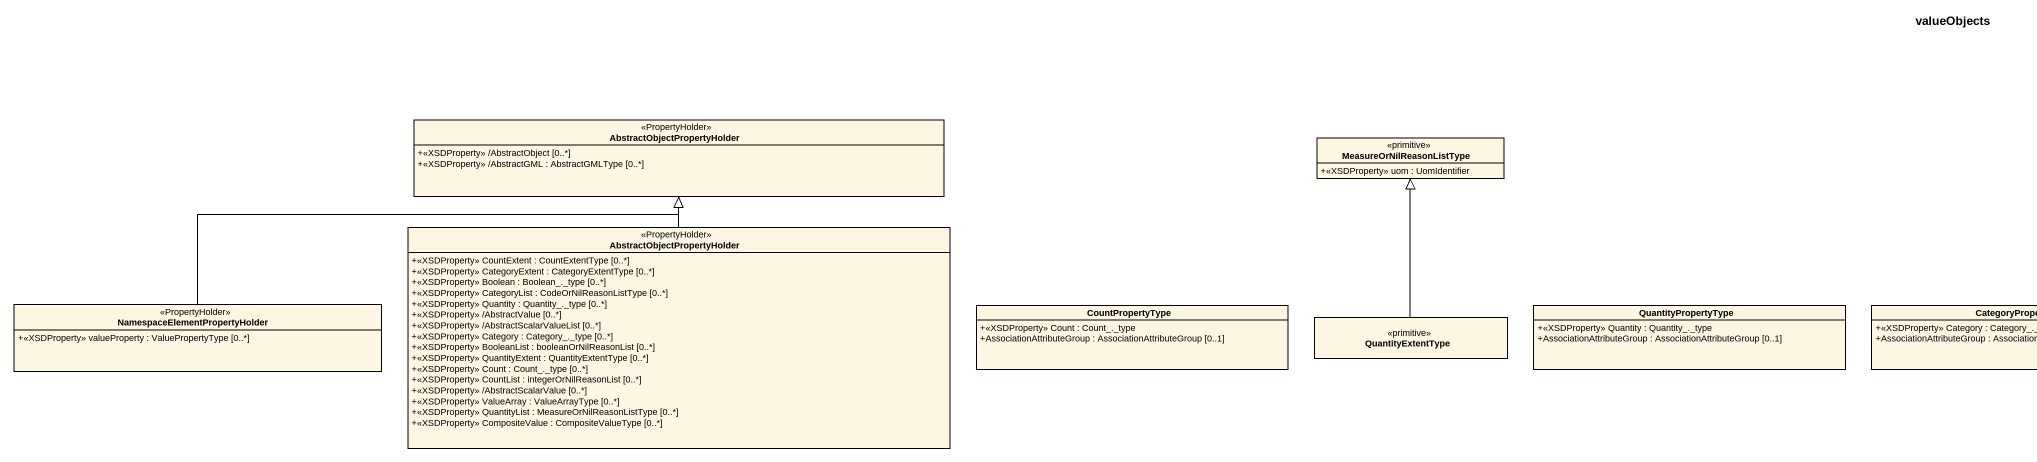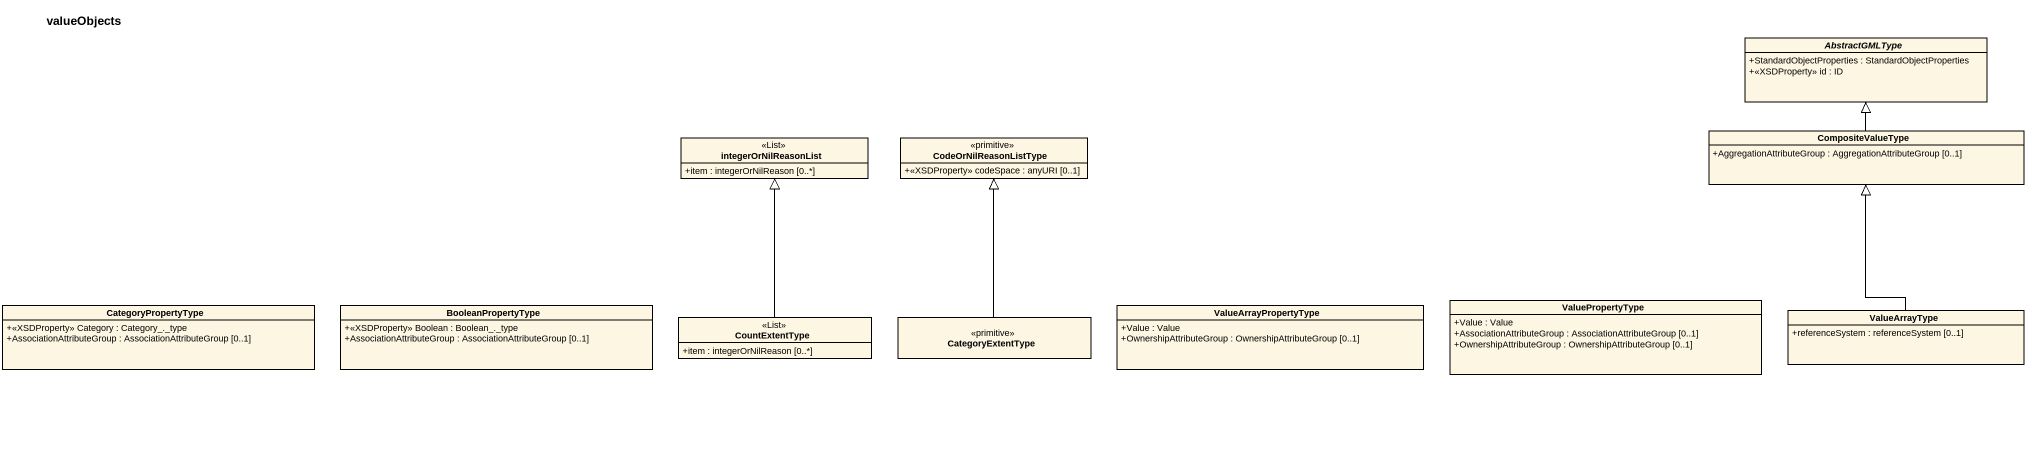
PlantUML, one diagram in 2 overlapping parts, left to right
@startuml
title valueObjects
hide circle
hide empty members
skinparam classAttributeIconSize 0
abstract class AbstractGMLType {
  +StandardObjectProperties : StandardObjectProperties
  +<<XSDProperty>> id : ID
}
class AbstractObjectPropertyHolder <<PropertyHolder>> {
  +<<XSDProperty>> /AbstractObject [0..*]
  +<<XSDProperty>> /AbstractGML : AbstractGMLType [0..*]
}
class MeasureOrNilReasonListType <<primitive>> {
  +<<XSDProperty>> uom : UomIdentifier
}
class integerOrNilReasonList <<List>> {
  +item : integerOrNilReason [0..*]
}
class CodeOrNilReasonListType <<primitive>> {
  +<<XSDProperty>> codeSpace : anyURI [0..1]
}
class CompositeValueType {
  +AggregationAttributeGroup : AggregationAttributeGroup [0..1]
}
class "AbstractObjectPropertyHolder" as AbstractObjectPropertyHolder_2 <<PropertyHolder>> {
  +<<XSDProperty>> CountExtent : CountExtentType [0..*]
  +<<XSDProperty>> CategoryExtent : CategoryExtentType [0..*]
  +<<XSDProperty>> Boolean : Boolean_._type [0..*]
  +<<XSDProperty>> CategoryList : CodeOrNilReasonListType [0..*]
  +<<XSDProperty>> Quantity : Quantity_._type [0..*]
  +<<XSDProperty>> /AbstractValue [0..*]
  +<<XSDProperty>> /AbstractScalarValueList [0..*]
  +<<XSDProperty>> Category : Category_._type [0..*]
  +<<XSDProperty>> BooleanList : booleanOrNilReasonList [0..*]
  +<<XSDProperty>> QuantityExtent : QuantityExtentType [0..*]
  +<<XSDProperty>> Count : Count_._type [0..*]
  +<<XSDProperty>> CountList : integerOrNilReasonList [0..*]
  +<<XSDProperty>> /AbstractScalarValue [0..*]
  +<<XSDProperty>> ValueArray : ValueArrayType [0..*]
  +<<XSDProperty>> QuantityList : MeasureOrNilReasonListType [0..*]
  +<<XSDProperty>> CompositeValue : CompositeValueType [0..*]
}
class "NamespaceElementPropertyHolder" as NamespaceElementPropertyHold <<PropertyHolder>> {
  +<<XSDProperty>> valueProperty : ValuePropertyType [0..*]
}
class CountPropertyType {
  +<<XSDProperty>> Count : Count_._type
  +AssociationAttributeGroup : AssociationAttributeGroup [0..1]
}
class QuantityExtentType <<primitive>>
class QuantityPropertyType {
  +<<XSDProperty>> Quantity : Quantity_._type
  +AssociationAttributeGroup : AssociationAttributeGroup [0..1]
}
class CategoryPropertyType {
  +<<XSDProperty>> Category : Category_._type
  +AssociationAttributeGroup : AssociationAttributeGroup [0..1]
}
class BooleanPropertyType {
  +<<XSDProperty>> Boolean : Boolean_._type
  +AssociationAttributeGroup : AssociationAttributeGroup [0..1]
}
class CountExtentType <<List>> {
  +item : integerOrNilReason [0..*]
}
class CategoryExtentType <<primitive>>
class ValueArrayPropertyType {
  +Value : Value
  +OwnershipAttributeGroup : OwnershipAttributeGroup [0..1]
}
class ValuePropertyType {
  +Value : Value
  +AssociationAttributeGroup : AssociationAttributeGroup [0..1]
  +OwnershipAttributeGroup : OwnershipAttributeGroup [0..1]
}
class ValueArrayType {
  +referenceSystem : referenceSystem [0..1]
}
CompositeValueType -up-|> AbstractGMLType
AbstractObjectPropertyHolder_2 -up-|> AbstractObjectPropertyHolder
NamespaceElementPropertyHold -right-|> AbstractObjectPropertyHolder
QuantityExtentType -up-|> MeasureOrNilReasonListType
CountExtentType -up-|> integerOrNilReasonList
CategoryExtentType -up-|> CodeOrNilReasonListType
ValueArrayType -up-|> CompositeValueType
@enduml
